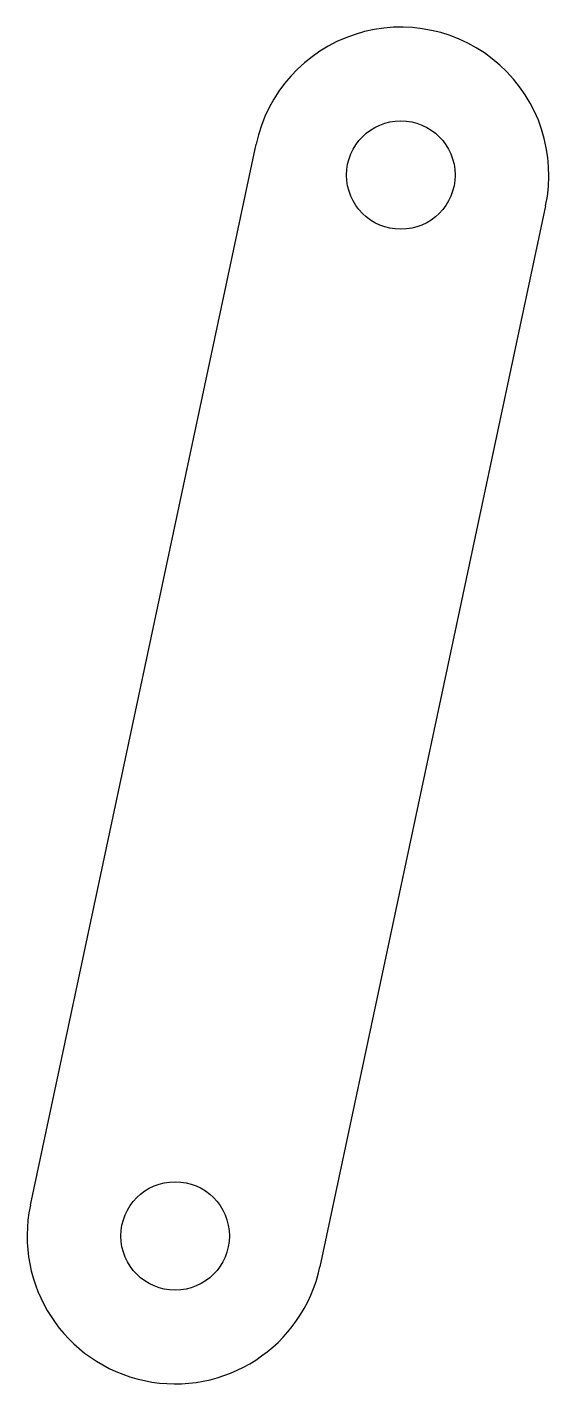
# Model space of a CAD drawing. Header units: millimetres. Extents: x 1.5 to 17.4, y 17.5 to 58.8.
import ezdxf

# ---------------------------------------------------------------- set-up
doc = ezdxf.new("R2010")
doc.units = ezdxf.units.MM

msp = doc.modelspace()

# ---------------------------------------------------------------- linework, layer by layer
for p, q in [((1.598, 22.936), (8.459, 55.214)), ((17.263, 53.343), (10.402, 21.064))]:
    msp.add_line(p, q)
for centre in [(12.861, 54.279), (6, 22)]:
    msp.add_circle(centre, 1.65)
for centre, start, end in [((12.861, 54.279), -12, 168), ((6, 22), 168, 348)]:
    msp.add_arc(centre, 4.5, start, end)

doc.saveas('drawing.dxf')
